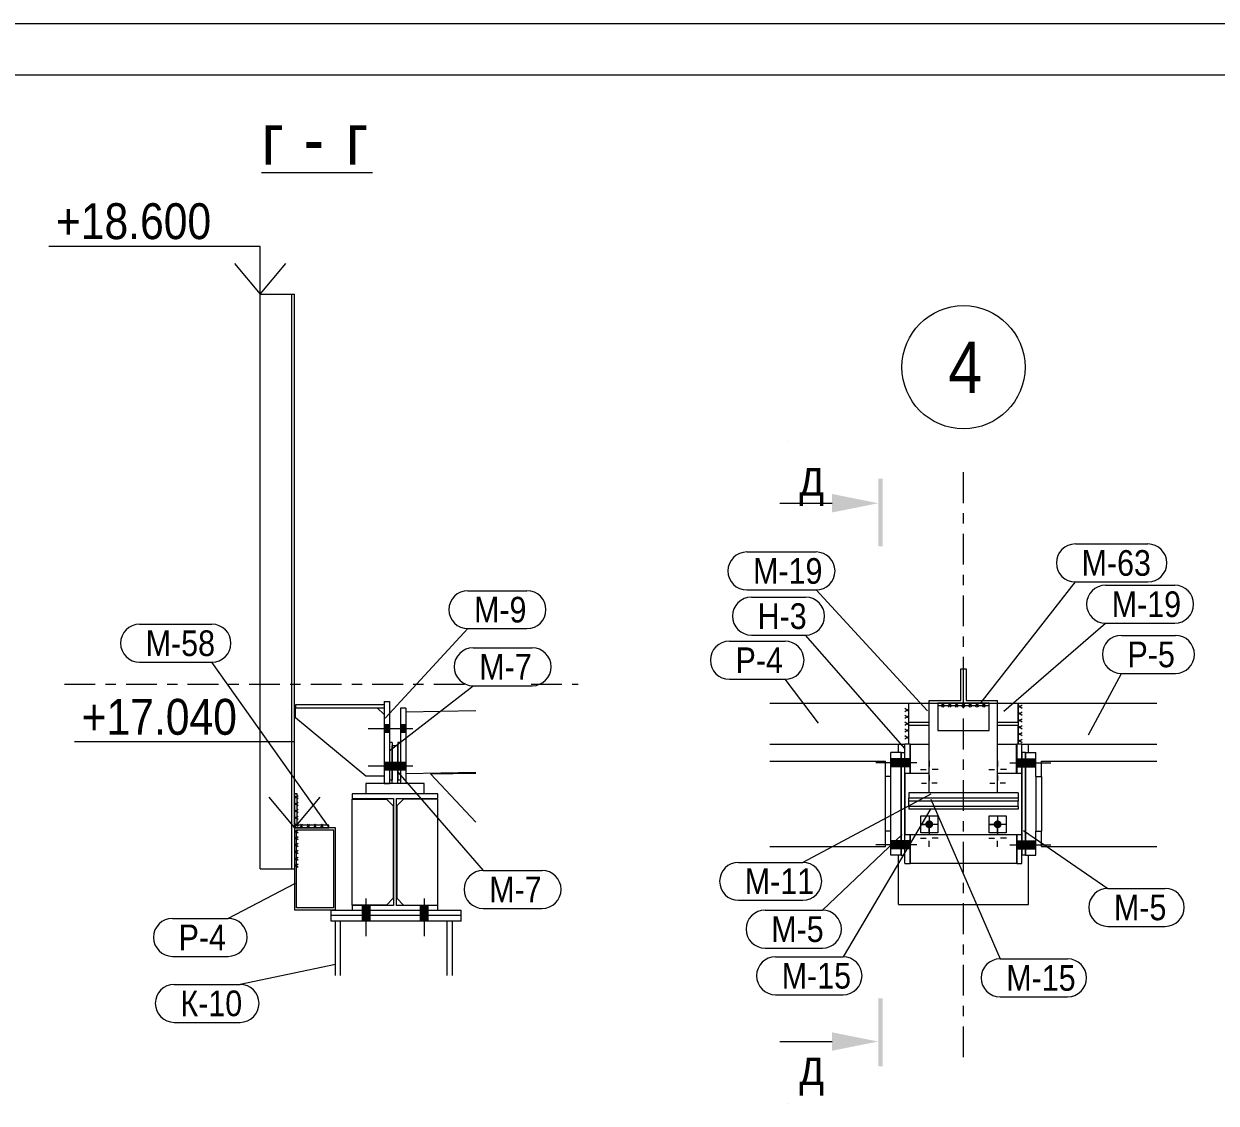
# Model space of a CAD drawing. Header units: millimetres. Extents: x -74 to 1115, y -586 to 256.
# Drawn here: x 903.2 to 1019.4, y 150.4 to 255.5 of the extents above; entities that cross this region are included whole.
import ezdxf

# ---------------------------------------------------------------- set-up
doc = ezdxf.new("R2010")
doc.units = ezdxf.units.MM
doc.linetypes.add('XKITLINE00', pattern=[0])
doc.linetypes.add('XKITLINE03', pattern=[6, 3, -1, 1, -1])
for name, color, linetype, lineweight in [('Bolt', 7, 'Continuous', 0), ('DrawingSheet', 5, 'Continuous', 0), ('GraphicObject', 6, 'Continuous', 0), ('LevelText', 7, 'Continuous', 0), ('OtherObjectType', 1, 'Continuous', 0), ('Part', 2, 'Continuous', 0), ('PartMark', 3, 'Continuous', 0), ('S-GRID', 1, 'Continuous', 0), ('Section', 6, 'Continuous', 0), ('SymbolText', 4, 'Continuous', 0)]:
    doc.layers.add(name, color=color, linetype=linetype, lineweight=lineweight)
doc.styles.add('GOST type A', font='ARIAL.TTF')

msp = doc.modelspace()

# ---------------------------------------------------------------- hatches: boundary and pattern name
at = {"layer": 'Bolt'}
for points in [[(938.82, 186.49), (938.29, 186.49), (938.29, 187.26), (938.82, 187.26)], [(938.82, 186.49), (938.29, 186.49), (938.29, 187.26), (938.82, 187.26)], [(940.42, 186.49), (939.89, 186.49), (939.89, 187.26), (940.42, 187.26)], [(940.42, 186.49), (939.89, 186.49), (939.89, 187.26), (940.42, 187.26)], [(987.7, 183.94), (988.7, 183.94), (988.7, 183.17), (987.7, 183.17)], [(987.7, 183.94), (988.7, 183.94), (988.7, 183.17), (987.7, 183.17)], [(988.7, 183.94), (989.03, 183.94), (989.03, 183.17), (988.7, 183.17)], [(988.7, 183.94), (989.03, 183.94), (989.03, 183.17), (988.7, 183.17)], [(989.07, 183.94), (989.57, 183.94), (989.57, 183.17), (989.07, 183.17)], [(989.07, 183.94), (989.57, 183.94), (989.57, 183.17), (989.07, 183.17)], [(1000.47, 183.17), (999.97, 183.17), (999.97, 183.94), (1000.47, 183.94)], [(1000.47, 183.17), (999.97, 183.17), (999.97, 183.94), (1000.47, 183.94)], [(1000.83, 183.17), (1000.5, 183.17), (1000.5, 183.94), (1000.83, 183.94)], [(1000.83, 183.17), (1000.5, 183.17), (1000.5, 183.94), (1000.83, 183.94)], [(1001.83, 183.17), (1000.83, 183.17), (1000.83, 183.94), (1001.83, 183.94)], [(1001.83, 183.17), (1000.83, 183.17), (1000.83, 183.94), (1001.83, 183.94)], [(938.82, 182.82), (938.29, 182.82), (938.29, 183.59), (938.82, 183.59)], [(938.82, 182.82), (938.29, 182.82), (938.29, 183.59), (938.82, 183.59)], [(939.09, 182.82), (938.82, 182.82), (938.82, 183.59), (939.09, 183.59)], [(939.09, 182.82), (938.82, 182.82), (938.82, 183.59), (939.09, 183.59)], [(939.62, 182.82), (939.09, 182.82), (939.09, 183.59), (939.62, 183.59)], [(939.62, 182.82), (939.09, 182.82), (939.09, 183.59), (939.62, 183.59)], [(939.89, 182.82), (939.62, 182.82), (939.62, 183.59), (939.89, 183.59)], [(939.89, 182.82), (939.62, 182.82), (939.62, 183.59), (939.89, 183.59)], [(940.42, 182.82), (939.89, 182.82), (939.89, 183.59), (940.42, 183.59)], [(940.42, 182.82), (939.89, 182.82), (939.89, 183.59), (940.42, 183.59)], [(991.42, 177.17), (991.4, 177.17), (991.38, 177.18), (991.36, 177.18), (991.34, 177.18), (991.32, 177.19), (991.3, 177.19), (991.29, 177.2), (991.27, 177.21), (991.25, 177.22), (991.24, 177.23), (991.22, 177.24), (991.21, 177.25), (991.19, 177.26), (991.18, 177.27), (991.16, 177.28), (991.15, 177.3), (991.14, 177.31), (991.13, 177.33), (991.12, 177.34), (991.11, 177.36), (991.1, 177.37), (991.09, 177.39), (991.08, 177.41), (991.07, 177.43), (991.07, 177.44), (991.06, 177.46), (991.06, 177.48), (991.05, 177.5), (991.05, 177.52), (991.05, 177.54), (991.05, 177.55), (991.05, 177.57), (991.05, 177.59), (991.05, 177.61), (991.06, 177.63), (991.06, 177.65), (991.07, 177.67), (991.07, 177.68), (991.08, 177.7), (991.09, 177.72), (991.1, 177.73), (991.11, 177.75), (991.12, 177.77), (991.13, 177.78), (991.14, 177.8), (991.15, 177.81), (991.16, 177.83), (991.18, 177.84), (991.19, 177.85), (991.21, 177.86), (991.22, 177.87), (991.24, 177.88), (991.25, 177.89), (991.27, 177.9), (991.29, 177.91), (991.3, 177.92), (991.32, 177.92), (991.34, 177.93), (991.36, 177.93), (991.38, 177.93), (991.4, 177.94), (991.42, 177.94), (991.43, 177.94), (991.45, 177.94), (991.47, 177.94), (991.49, 177.93), (991.51, 177.93), (991.53, 177.93), (991.55, 177.92), (991.56, 177.92), (991.58, 177.91), (991.6, 177.9), (991.61, 177.89), (991.63, 177.88), (991.65, 177.87), (991.66, 177.86), (991.68, 177.85), (991.69, 177.84), (991.7, 177.83), (991.72, 177.81), (991.73, 177.8), (991.74, 177.78), (991.75, 177.77), (991.76, 177.75), (991.77, 177.73), (991.78, 177.72), (991.79, 177.7), (991.79, 177.68), (991.8, 177.67), (991.81, 177.65), (991.81, 177.63), (991.81, 177.61), (991.82, 177.59), (991.82, 177.57), (991.82, 177.55), (991.82, 177.54), (991.82, 177.52), (991.81, 177.5), (991.81, 177.48), (991.81, 177.46), (991.8, 177.44), (991.79, 177.43), (991.79, 177.41), (991.78, 177.39), (991.77, 177.37), (991.76, 177.36), (991.75, 177.34), (991.74, 177.33), (991.73, 177.31), (991.72, 177.3), (991.7, 177.28), (991.69, 177.27), (991.68, 177.26), (991.66, 177.25), (991.65, 177.24), (991.63, 177.23), (991.61, 177.22), (991.6, 177.21), (991.58, 177.2), (991.56, 177.19), (991.55, 177.19), (991.53, 177.18), (991.51, 177.18), (991.49, 177.18), (991.47, 177.17), (991.45, 177.17), (991.43, 177.17)], [(998.08, 177.17), (998.06, 177.17), (998.04, 177.18), (998.03, 177.18), (998.01, 177.18), (997.99, 177.19), (997.97, 177.19), (997.95, 177.2), (997.94, 177.21), (997.92, 177.22), (997.9, 177.23), (997.89, 177.24), (997.87, 177.25), (997.86, 177.26), (997.84, 177.27), (997.83, 177.28), (997.82, 177.3), (997.8, 177.31), (997.79, 177.33), (997.78, 177.34), (997.77, 177.36), (997.76, 177.37), (997.75, 177.39), (997.75, 177.41), (997.74, 177.43), (997.73, 177.44), (997.73, 177.46), (997.72, 177.48), (997.72, 177.5), (997.72, 177.52), (997.72, 177.54), (997.72, 177.55), (997.72, 177.57), (997.72, 177.59), (997.72, 177.61), (997.72, 177.63), (997.73, 177.65), (997.73, 177.67), (997.74, 177.68), (997.75, 177.7), (997.75, 177.72), (997.76, 177.73), (997.77, 177.75), (997.78, 177.77), (997.79, 177.78), (997.8, 177.8), (997.82, 177.81), (997.83, 177.83), (997.84, 177.84), (997.86, 177.85), (997.87, 177.86), (997.89, 177.87), (997.9, 177.88), (997.92, 177.89), (997.94, 177.9), (997.95, 177.91), (997.97, 177.92), (997.99, 177.92), (998.01, 177.93), (998.03, 177.93), (998.04, 177.93), (998.06, 177.94), (998.08, 177.94), (998.1, 177.94), (998.12, 177.94), (998.14, 177.94), (998.16, 177.93), (998.18, 177.93), (998.19, 177.93), (998.21, 177.92), (998.23, 177.92), (998.25, 177.91), (998.26, 177.9), (998.28, 177.89), (998.3, 177.88), (998.31, 177.87), (998.33, 177.86), (998.34, 177.85), (998.36, 177.84), (998.37, 177.83), (998.38, 177.81), (998.4, 177.8), (998.41, 177.78), (998.42, 177.77), (998.43, 177.75), (998.44, 177.73), (998.45, 177.72), (998.45, 177.7), (998.46, 177.68), (998.47, 177.67), (998.47, 177.65), (998.48, 177.63), (998.48, 177.61), (998.48, 177.59), (998.48, 177.57), (998.48, 177.55), (998.48, 177.54), (998.48, 177.52), (998.48, 177.5), (998.48, 177.48), (998.47, 177.46), (998.47, 177.44), (998.46, 177.43), (998.45, 177.41), (998.45, 177.39), (998.44, 177.37), (998.43, 177.36), (998.42, 177.34), (998.41, 177.33), (998.4, 177.31), (998.38, 177.3), (998.37, 177.28), (998.36, 177.27), (998.34, 177.26), (998.33, 177.25), (998.31, 177.24), (998.3, 177.23), (998.28, 177.22), (998.26, 177.21), (998.25, 177.2), (998.23, 177.19), (998.21, 177.19), (998.19, 177.18), (998.18, 177.18), (998.16, 177.18), (998.14, 177.17), (998.12, 177.17), (998.1, 177.17)], [(987.7, 175.94), (988.7, 175.94), (988.7, 175.17), (987.7, 175.17)], [(987.7, 175.94), (988.7, 175.94), (988.7, 175.17), (987.7, 175.17)], [(988.7, 175.94), (989.03, 175.94), (989.03, 175.17), (988.7, 175.17)], [(988.7, 175.94), (989.03, 175.94), (989.03, 175.17), (988.7, 175.17)], [(989.07, 175.94), (989.57, 175.94), (989.57, 175.17), (989.07, 175.17)], [(989.07, 175.94), (989.57, 175.94), (989.57, 175.17), (989.07, 175.17)], [(1000.47, 175.17), (999.97, 175.17), (999.97, 175.94), (1000.47, 175.94)], [(1000.47, 175.17), (999.97, 175.17), (999.97, 175.94), (1000.47, 175.94)], [(1000.83, 175.17), (1000.5, 175.17), (1000.5, 175.94), (1000.83, 175.94)], [(1000.83, 175.17), (1000.5, 175.17), (1000.5, 175.94), (1000.83, 175.94)], [(1001.83, 175.17), (1000.83, 175.17), (1000.83, 175.94), (1001.83, 175.94)], [(1001.83, 175.17), (1000.83, 175.17), (1000.83, 175.94), (1001.83, 175.94)], [(936.9, 169.66), (936.9, 169.19), (936.14, 169.19), (936.14, 169.66)], [(936.9, 169.66), (936.9, 169.19), (936.14, 169.19), (936.14, 169.66)], [(936.9, 169.19), (936.9, 168.66), (936.14, 168.66), (936.14, 169.19)], [(936.9, 169.19), (936.9, 168.66), (936.14, 168.66), (936.14, 169.19)], [(936.9, 168.66), (936.9, 168.12), (936.14, 168.12), (936.14, 168.66)], [(936.9, 168.66), (936.9, 168.12), (936.14, 168.12), (936.14, 168.66)], [(942.57, 169.66), (942.57, 169.19), (941.8, 169.19), (941.8, 169.66)], [(942.57, 169.66), (942.57, 169.19), (941.8, 169.19), (941.8, 169.66)], [(942.57, 169.19), (942.57, 168.66), (941.8, 168.66), (941.8, 169.19)], [(942.57, 169.19), (942.57, 168.66), (941.8, 168.66), (941.8, 169.19)], [(942.57, 168.66), (942.57, 168.12), (941.8, 168.12), (941.8, 168.66)], [(942.57, 168.66), (942.57, 168.12), (941.8, 168.12), (941.8, 168.66)]]:
    msp.add_hatch(color=256, dxfattribs=at).paths.add_polyline_path(points, flags=17)
at = {"layer": 'Section'}
for points in [[(986.88, 211.24), (986.88, 204.64), (986.46, 204.64), (986.46, 211.24)], [(986.46, 208.84), (981.96, 207.94), (981.96, 209.74)], [(986.88, 160.59), (986.88, 153.99), (986.46, 153.99), (986.46, 160.59)], [(986.46, 156.39), (981.96, 155.49), (981.96, 157.29)]]:
    msp.add_hatch(color=256, dxfattribs=at).paths.add_polyline_path(points, flags=17)

# ---------------------------------------------------------------- linework, layer by layer
at = {"layer": 'Bolt', "linetype": 'XKITLINE00', "lineweight": 0}
for p, q in [((938.82, 187.26), (938.29, 187.26)), ((938.82, 187.26), (938.29, 187.26)), ((940.42, 187.26), (939.89, 187.26)), ((940.42, 187.26), (939.89, 187.26)), ((941.09, 186.87), (936.75, 186.87)), ((941.09, 186.87), (936.75, 186.87)), ((938.82, 186.49), (938.29, 186.49)), ((938.82, 186.49), (938.29, 186.49)), ((940.42, 186.49), (939.89, 186.49)), ((940.42, 186.49), (939.89, 186.49)), ((988.7, 183.94), (987.7, 183.94)), ((988.7, 183.94), (987.7, 183.94)), ((989.03, 183.94), (988.7, 183.94)), ((989.03, 183.94), (988.7, 183.94)), ((989.57, 183.94), (989.07, 183.94)), ((989.57, 183.94), (989.07, 183.94)), ((991.43, 183.75), (991.43, 183.18)), ((998.1, 183.75), (998.1, 183.18)), ((999.97, 183.94), (1000.47, 183.94)), ((999.97, 183.94), (1000.47, 183.94)), ((1000.5, 183.94), (1000.83, 183.94)), ((1000.5, 183.94), (1000.83, 183.94)), ((1000.83, 183.94), (1001.83, 183.94)), ((1000.83, 183.94), (1001.83, 183.94)), ((941.09, 183.21), (936.75, 183.21)), ((941.09, 183.21), (936.75, 183.21)), ((938.82, 183.59), (938.29, 183.59)), ((938.82, 183.59), (938.29, 183.59)), ((938.82, 182.82), (938.29, 182.82)), ((938.82, 182.82), (938.29, 182.82)), ((939.09, 183.59), (938.82, 183.59)), ((939.09, 183.59), (938.82, 183.59)), ((939.09, 182.82), (938.82, 182.82)), ((939.09, 182.82), (938.82, 182.82)), ((939.62, 183.59), (939.09, 183.59)), ((939.62, 183.59), (939.09, 183.59)), ((939.62, 182.82), (939.09, 182.82)), ((939.62, 182.82), (939.09, 182.82)), ((939.89, 183.59), (939.62, 183.59)), ((939.89, 183.59), (939.62, 183.59)), ((939.89, 182.82), (939.62, 182.82)), ((939.89, 182.82), (939.62, 182.82)), ((940.42, 183.59), (939.89, 183.59)), ((940.42, 183.59), (939.89, 183.59)), ((940.42, 182.82), (939.89, 182.82)), ((940.42, 182.82), (939.89, 182.82)), ((990.23, 183.55), (986.23, 183.55)), ((990.23, 183.55), (986.23, 183.55)), ((988.7, 183.17), (987.7, 183.17)), ((988.7, 183.17), (987.7, 183.17)), ((989.03, 183.17), (988.7, 183.17)), ((989.03, 183.17), (988.7, 183.17)), ((989.57, 183.17), (989.07, 183.17)), ((989.57, 183.17), (989.07, 183.17)), ((990.57, 182.89), (991.14, 182.89)), ((991.43, 182.02), (991.43, 182.6)), ((992.3, 182.89), (991.72, 182.89)), ((997.23, 182.89), (997.81, 182.89)), ((998.1, 182.02), (998.1, 182.6)), ((998.97, 182.89), (998.39, 182.89)), ((999.3, 183.55), (1003.3, 183.55)), ((999.3, 183.55), (1003.3, 183.55)), ((999.97, 183.17), (1000.47, 183.17)), ((999.97, 183.17), (1000.47, 183.17)), ((1000.5, 183.17), (1000.83, 183.17)), ((1000.5, 183.17), (1000.83, 183.17)), ((1000.83, 183.17), (1001.83, 183.17)), ((1000.83, 183.17), (1001.83, 183.17)), ((990.67, 181.55), (991.18, 181.55)), ((991.43, 182.32), (991.43, 181.81)), ((992.2, 181.55), (991.69, 181.55)), ((997.33, 181.55), (997.84, 181.55)), ((998.1, 182.32), (998.1, 181.81)), ((998.87, 181.55), (998.36, 181.55)), ((991.43, 180.79), (991.43, 181.3)), ((998.1, 180.79), (998.1, 181.3)), ((991.43, 178.32), (991.43, 177.81)), ((991.43, 178.32), (991.43, 176.79)), ((998.1, 178.32), (998.1, 177.81)), ((998.1, 178.32), (998.1, 176.79)), ((990.67, 177.55), (991.18, 177.55)), ((992.2, 177.55), (990.67, 177.55)), ((991.43, 176.79), (991.43, 177.3)), ((991.43, 177.09), (991.43, 176.51)), ((992.2, 177.55), (991.69, 177.55)), ((997.33, 177.55), (997.84, 177.55)), ((998.87, 177.55), (997.33, 177.55)), ((998.1, 176.79), (998.1, 177.3)), ((998.1, 177.09), (998.1, 176.51)), ((998.87, 177.55), (998.36, 177.55)), ((990.23, 175.55), (986.23, 175.55)), ((990.23, 175.55), (986.23, 175.55)), ((988.7, 175.94), (987.7, 175.94)), ((988.7, 175.94), (987.7, 175.94)), ((989.03, 175.94), (988.7, 175.94)), ((989.03, 175.94), (988.7, 175.94)), ((989.57, 175.94), (989.07, 175.94)), ((989.57, 175.94), (989.07, 175.94)), ((990.57, 176.22), (991.14, 176.22)), ((991.43, 175.35), (991.43, 175.93)), ((992.3, 176.22), (991.72, 176.22)), ((997.23, 176.22), (997.81, 176.22)), ((998.1, 175.35), (998.1, 175.93)), ((998.97, 176.22), (998.39, 176.22)), ((999.3, 175.55), (1003.3, 175.55)), ((999.3, 175.55), (1003.3, 175.55)), ((999.97, 175.94), (1000.47, 175.94)), ((999.97, 175.94), (1000.47, 175.94)), ((1000.5, 175.94), (1000.83, 175.94)), ((1000.5, 175.94), (1000.83, 175.94)), ((1000.83, 175.94), (1001.83, 175.94)), ((1000.83, 175.94), (1001.83, 175.94)), ((988.7, 175.17), (987.7, 175.17)), ((988.7, 175.17), (987.7, 175.17)), ((989.03, 175.17), (988.7, 175.17)), ((989.03, 175.17), (988.7, 175.17)), ((989.57, 175.17), (989.07, 175.17)), ((989.57, 175.17), (989.07, 175.17)), ((999.97, 175.17), (1000.47, 175.17)), ((999.97, 175.17), (1000.47, 175.17)), ((1000.5, 175.17), (1000.83, 175.17)), ((1000.5, 175.17), (1000.83, 175.17)), ((1000.83, 175.17), (1001.83, 175.17)), ((1000.83, 175.17), (1001.83, 175.17)), ((936.52, 170.32), (936.52, 166.66)), ((936.52, 170.32), (936.52, 166.66)), ((942.19, 170.32), (942.19, 166.66)), ((942.19, 170.32), (942.19, 166.66)), ((936.14, 169.66), (936.14, 169.19)), ((936.14, 169.66), (936.14, 169.19)), ((936.14, 169.19), (936.14, 168.66)), ((936.14, 169.19), (936.14, 168.66)), ((936.14, 168.66), (936.14, 168.12)), ((936.14, 168.66), (936.14, 168.12)), ((936.9, 169.66), (936.9, 169.19)), ((936.9, 169.66), (936.9, 169.19)), ((936.9, 169.19), (936.9, 168.66)), ((936.9, 169.19), (936.9, 168.66)), ((936.9, 168.66), (936.9, 168.12)), ((936.9, 168.66), (936.9, 168.12)), ((941.8, 169.66), (941.8, 169.19)), ((941.8, 169.66), (941.8, 169.19)), ((941.8, 169.19), (941.8, 168.66)), ((941.8, 169.19), (941.8, 168.66)), ((941.8, 168.66), (941.8, 168.12)), ((941.8, 168.66), (941.8, 168.12)), ((942.57, 169.66), (942.57, 169.19)), ((942.57, 169.66), (942.57, 169.19)), ((942.57, 169.19), (942.57, 168.66)), ((942.57, 169.19), (942.57, 168.66)), ((942.57, 168.66), (942.57, 168.12)), ((942.57, 168.66), (942.57, 168.12))]:
    msp.add_line(p, q, dxfattribs=at)
at = {"layer": 'DrawingSheet', "linetype": 'XKITLINE00', "lineweight": 0}
for p, q in [((1114.95, 255.55), (-74.05, 255.55)), ((1109.95, 250.55), (-54.05, 250.55))]:
    msp.add_line(p, q, dxfattribs=at)
at = {"layer": 'GraphicObject', "linetype": 'XKITLINE00', "lineweight": 0}
for p, q in [((989.43, 185.35), (989.43, 189.35)), ((997.27, 189.35), (992.27, 189.35)), ((1000.1, 189.35), (1000.1, 185.35)), ((929.55, 180.54), (929.55, 177.21)), ((929.55, 177.21), (932.89, 177.21)), ((929.55, 177.21), (929.55, 173.21))]:
    msp.add_line(p, q, dxfattribs=at)
at = {"layer": 'LevelText', "linetype": 'XKITLINE00', "lineweight": 0}
for p, q in [((918.85, 233.87), (905.6, 233.87)), ((926.22, 233.87), (918.85, 233.87)), ((926.22, 229.21), (926.22, 233.87)), ((923.72, 232.21), (926.22, 229.21)), ((926.22, 229.21), (928.72, 232.21)), ((921.36, 185.58), (908.11, 185.58)), ((929.55, 185.58), (921.36, 185.58)), ((929.55, 177.21), (929.55, 185.58)), ((927.05, 180.21), (929.55, 177.21)), ((929.55, 177.21), (932.05, 180.21))]:
    msp.add_line(p, q, dxfattribs=at)
at = {"layer": 'OtherObjectType', "linetype": 'XKITLINE00', "lineweight": 0}
for p, q in [((926.34, 241.07), (937.17, 241.07)), ((1000.77, 222.09), (1000.77, 222.09))]:
    msp.add_line(p, q, dxfattribs=at)
msp.add_circle((994.77, 222.09), 6, dxfattribs=at)
at = {"layer": 'Part', "linetype": 'XKITLINE00', "lineweight": 0}
for p, q in [((926.22, 173.21), (926.22, 229.21)), ((926.22, 229.21), (929.55, 229.21)), ((929.29, 173.21), (929.29, 229.21)), ((929.55, 180.54), (929.55, 229.21)), ((994.5, 189.62), (994.5, 192.69)), ((994.5, 192.69), (994.77, 192.69)), ((994.77, 189.35), (994.77, 192.69)), ((994.77, 189.35), (994.77, 192.69)), ((994.77, 192.69), (995.03, 192.69)), ((995.03, 192.69), (995.03, 189.62)), ((938.29, 189.52), (938.29, 181.52)), ((938.29, 189.52), (938.82, 189.52)), ((938.82, 189.52), (938.82, 181.52)), ((991.43, 189.35), (991.43, 189.62)), ((991.43, 189.62), (994.5, 189.62)), ((995.03, 189.62), (998.1, 189.62)), ((998.1, 189.35), (998.1, 189.62)), ((938.29, 189.19), (929.65, 189.19)), ((929.65, 189.19), (929.65, 188.92)), ((929.65, 187.92), (929.65, 188.92)), ((929.65, 188.92), (938.29, 188.92)), ((938.29, 188.26), (937.62, 188.92)), ((940.42, 188.87), (939.89, 188.87)), ((939.89, 188.87), (939.89, 181.52)), ((940.42, 188.87), (940.42, 181.52)), ((940.42, 188.5), (947.22, 188.63)), ((975.9, 189.35), (989.43, 189.35)), ((989.43, 187.52), (989.43, 189.35)), ((989.43, 189.35), (991.43, 189.35)), ((991.43, 180.62), (991.43, 189.35)), ((991.43, 189.35), (994.77, 189.35)), ((997.27, 189.35), (992.27, 189.35)), ((992.27, 189.35), (992.27, 189.12)), ((992.27, 189.12), (992.27, 186.69)), ((992.27, 189.12), (997.27, 189.12)), ((994.77, 189.35), (998.1, 189.35)), ((997.27, 189.12), (997.27, 189.35)), ((997.27, 186.69), (997.27, 189.12)), ((998.1, 180.62), (998.1, 189.35)), ((998.1, 189.35), (1000.1, 189.35)), ((1000.1, 189.35), (1013.63, 189.35)), ((1000.1, 187.52), (1000.1, 189.35)), ((936.52, 182.26), (929.65, 187.92)), ((989.43, 187.19), (989.43, 187.52)), ((989.43, 187.52), (991.43, 187.52)), ((991.43, 187.19), (989.43, 187.19)), ((989.43, 185.35), (989.43, 187.19)), ((998.1, 187.52), (1000.1, 187.52)), ((1000.1, 187.19), (998.1, 187.19)), ((1000.1, 187.52), (1000.1, 187.19)), ((1000.1, 185.35), (1000.1, 187.19)), ((992.27, 186.69), (997.27, 186.69)), ((939.09, 185.52), (938.82, 185.52)), ((938.82, 185.52), (938.82, 181.86)), ((939.09, 185.52), (939.09, 181.86)), ((939.62, 185.19), (939.09, 185.19)), ((939.09, 181.52), (939.09, 185.19)), ((939.89, 185.52), (939.62, 185.52)), ((939.62, 185.52), (939.62, 181.86)), ((939.62, 181.52), (939.62, 185.19)), ((939.89, 185.52), (939.89, 181.86)), ((975.9, 185.35), (989.07, 185.35)), ((988.43, 184.55), (988.43, 185.35)), ((989.57, 185.35), (989.07, 185.35)), ((989.07, 182.55), (989.07, 185.35)), ((989.57, 182.55), (989.57, 185.35)), ((989.57, 185.35), (991.43, 185.35)), ((989.6, 182.55), (989.6, 185.35)), ((998.1, 185.35), (999.97, 185.35)), ((999.93, 182.55), (999.93, 185.35)), ((1000.47, 185.35), (999.97, 185.35)), ((999.97, 185.35), (999.97, 182.55)), ((1000.47, 185.35), (1013.63, 185.35)), ((1000.47, 182.55), (1000.47, 185.35)), ((1001.1, 184.55), (1001.1, 185.35)), ((975.9, 183.72), (987.17, 183.72)), ((987.17, 182.22), (987.17, 183.72)), ((988.7, 184.55), (987.7, 184.55)), ((987.7, 182.22), (987.7, 184.55)), ((988.7, 174.55), (988.7, 184.55)), ((988.7, 184.55), (988.7, 174.55)), ((988.7, 184.55), (989.03, 184.55)), ((989.03, 184.55), (989.03, 174.55)), ((1000.83, 184.55), (1000.5, 184.55)), ((1000.5, 174.55), (1000.5, 184.55)), ((1000.83, 174.55), (1000.83, 184.55)), ((1000.83, 184.55), (1000.83, 174.55)), ((1000.83, 184.55), (1001.83, 184.55)), ((1001.83, 182.22), (1001.83, 184.55)), ((1002.37, 183.72), (1013.63, 183.72)), ((1002.37, 182.22), (1002.37, 183.72)), ((940.42, 182.5), (947.22, 182.63)), ((942.82, 182.48), (947.22, 182.55)), ((989.03, 182.89), (989.07, 182.89)), ((989.07, 182.55), (991.43, 182.55)), ((989.07, 182.55), (989.07, 176.55)), ((998.1, 182.55), (1000.47, 182.55)), ((1000.47, 182.89), (1000.5, 182.89)), ((1000.47, 176.55), (1000.47, 182.55)), ((938.29, 182.26), (936.52, 182.26)), ((942.19, 181.52), (936.52, 181.52)), ((936.52, 181.52), (936.52, 180.52)), ((938.29, 181.52), (938.82, 181.52)), ((939.09, 181.86), (938.82, 181.86)), ((939.62, 181.52), (939.09, 181.52)), ((939.89, 181.86), (939.62, 181.86)), ((940.42, 181.52), (939.89, 181.52)), ((942.19, 180.52), (942.19, 181.52)), ((947.22, 177.77), (942.82, 182.48)), ((987.7, 182.22), (987.17, 182.22)), ((987.17, 176.89), (987.17, 182.22)), ((987.7, 176.89), (987.7, 182.22)), ((1001.83, 182.22), (1001.83, 176.89)), ((1001.83, 182.22), (1002.37, 182.22)), ((1002.37, 182.22), (1002.37, 176.89)), ((929.82, 180.54), (929.55, 180.54)), ((929.55, 180.54), (929.55, 177.21)), ((929.82, 177.47), (929.82, 180.54)), ((943.52, 180.52), (935.19, 180.52)), ((935.19, 180.52), (935.19, 180.06)), ((943.52, 180.06), (943.52, 180.52)), ((1000.1, 180.62), (989.43, 180.62)), ((989.43, 180.62), (989.43, 180.09)), ((1000.1, 180.62), (1000.1, 180.09)), ((935.19, 180.06), (939.2, 180.06)), ((935.19, 169.69), (935.19, 180.02)), ((935.19, 180.02), (938.52, 180.02)), ((938.52, 180.02), (939.19, 179.36)), ((939.19, 179.36), (939.19, 170.36)), ((939.2, 180.06), (939.2, 169.66)), ((939.5, 169.66), (939.5, 180.06)), ((939.5, 180.06), (943.52, 180.06)), ((940.19, 180.02), (939.52, 179.36)), ((939.52, 179.36), (939.52, 170.36)), ((943.52, 180.02), (940.19, 180.02)), ((943.52, 169.69), (943.52, 180.02)), ((1000.1, 180.09), (989.43, 180.09)), ((989.43, 179.82), (989.43, 180.09)), ((1000.1, 179.82), (989.43, 179.82)), ((989.43, 179.29), (989.43, 179.82)), ((1000.1, 179.29), (989.43, 179.29)), ((989.43, 179.29), (989.43, 179.02)), ((1000.1, 179.02), (989.43, 179.02)), ((1000.1, 180.09), (1000.1, 179.82)), ((1000.1, 179.29), (1000.1, 179.82)), ((1000.1, 179.29), (1000.1, 179.02)), ((990.6, 176.72), (990.6, 178.39)), ((990.6, 178.39), (992.27, 178.39)), ((992.27, 178.39), (992.27, 176.72)), ((997.27, 176.72), (997.27, 178.39)), ((997.27, 178.39), (998.93, 178.39)), ((998.93, 178.39), (998.93, 176.72)), ((933.55, 177.21), (929.55, 177.21)), ((929.55, 177.21), (929.55, 169.21)), ((929.75, 177.01), (933.35, 177.01)), ((929.75, 169.41), (929.75, 177.01)), ((932.89, 177.47), (929.82, 177.47)), ((932.89, 177.21), (932.89, 177.47)), ((933.35, 177.01), (933.35, 169.41)), ((933.55, 169.21), (933.55, 177.21)), ((987.17, 175.39), (987.17, 176.89)), ((987.7, 176.89), (987.17, 176.89)), ((987.7, 174.55), (987.7, 176.89)), ((992.27, 176.72), (990.6, 176.72)), ((998.93, 176.72), (997.27, 176.72)), ((1001.83, 176.89), (1002.37, 176.89)), ((1001.83, 174.55), (1001.83, 176.89)), ((1002.37, 175.39), (1002.37, 176.89)), ((989.03, 176.22), (989.07, 176.22)), ((989.07, 173.75), (989.07, 176.55)), ((989.07, 176.55), (1000.47, 176.55)), ((989.57, 173.75), (989.57, 176.55)), ((989.6, 173.75), (989.6, 176.55)), ((999.93, 176.55), (999.93, 173.75)), ((999.97, 176.55), (999.97, 173.75)), ((1000.47, 173.75), (1000.47, 176.55)), ((1000.47, 176.22), (1000.5, 176.22)), ((975.9, 175.39), (987.17, 175.39)), ((988.7, 174.55), (987.7, 174.55)), ((988.43, 169.75), (988.43, 174.55)), ((988.7, 174.55), (989.03, 174.55)), ((1000.83, 174.55), (1000.5, 174.55)), ((1000.83, 174.55), (1001.83, 174.55)), ((1001.1, 169.75), (1001.1, 174.55)), ((1002.37, 175.39), (1013.63, 175.39)), ((926.22, 173.21), (929.55, 173.21)), ((989.07, 173.75), (989.57, 173.75)), ((999.93, 173.75), (989.6, 173.75)), ((999.97, 173.75), (1000.47, 173.75)), ((939.19, 170.36), (938.52, 169.69)), ((939.52, 170.36), (940.19, 169.69)), ((988.43, 169.75), (1001.1, 169.75)), ((929.55, 169.21), (933.55, 169.21)), ((933.35, 169.41), (929.75, 169.41)), ((933.12, 168.66), (933.12, 169.19)), ((933.12, 169.19), (935.19, 169.19)), ((945.79, 168.66), (933.12, 168.66)), ((933.12, 168.12), (933.12, 168.66)), ((945.79, 168.66), (933.12, 168.66)), ((938.52, 169.69), (935.19, 169.69)), ((939.2, 169.66), (935.19, 169.66)), ((935.19, 169.66), (935.19, 169.19)), ((935.19, 169.19), (943.52, 169.19)), ((943.52, 169.66), (939.5, 169.66)), ((940.19, 169.69), (943.52, 169.69)), ((943.52, 169.19), (943.52, 169.66)), ((943.52, 169.19), (945.79, 169.19)), ((945.79, 168.66), (945.79, 169.19)), ((945.79, 168.12), (945.79, 168.66)), ((945.79, 168.12), (933.12, 168.12)), ((933.55, 162.84), (933.55, 168.12)), ((934.05, 162.84), (934.05, 168.12)), ((944.45, 162.84), (944.45, 168.12)), ((944.95, 162.84), (944.95, 168.12))]:
    msp.add_line(p, q, dxfattribs=at)
at = {"layer": 'PartMark', "linetype": 'XKITLINE00', "lineweight": 0}
for p, q in [((1005.68, 204.87), (1012.75, 204.87)), ((973.66, 204.09), (980.4, 204.09)), ((996.48, 189.43), (1005.68, 201.17)), ((1005.68, 201.17), (1012.75, 201.17)), ((946.46, 200.32), (952.22, 200.32)), ((973.66, 200.39), (980.4, 200.39)), ((991.28, 188.6), (980.4, 200.39)), ((1008.62, 200.85), (1015.36, 200.85)), ((974.1, 199.69), (979.38, 199.69)), ((914.45, 197.05), (921.51, 197.05)), ((938.4, 187.91), (946.46, 196.62)), ((946.46, 196.62), (952.22, 196.62)), ((998.7, 188.59), (1008.62, 197.15)), ((1008.62, 197.15), (1015.36, 197.15)), ((971.95, 195.39), (977.38, 195.39)), ((974.1, 195.99), (979.38, 195.99)), ((989.08, 184.92), (979.38, 195.99)), ((1010.16, 195.96), (1015.44, 195.96)), ((946.97, 194.75), (952.73, 194.75)), ((914.45, 193.35), (921.51, 193.35)), ((932.87, 177.35), (921.51, 193.35)), ((1006.95, 186.27), (1010.16, 192.26)), ((1010.16, 192.26), (1015.44, 192.26)), ((938.88, 184.78), (946.97, 191.05)), ((946.97, 191.05), (952.73, 191.05)), ((971.95, 191.69), (977.38, 191.69)), ((980.63, 187.41), (977.38, 191.69)), ((939.68, 182.6), (947.94, 173.06)), ((991.58, 180.5), (979.1, 173.85)), ((991.58, 179.08), (983.03, 164.65)), ((991.58, 180.02), (998.34, 164.44)), ((1000.61, 176.95), (1008.84, 171.31)), ((988.78, 176.56), (981.03, 169.19)), ((972.85, 173.85), (979.1, 173.85)), ((947.94, 173.06), (953.7, 173.06)), ((929.61, 171.79), (923.09, 168.39)), ((1008.84, 171.31), (1014.44, 171.31)), ((972.85, 170.15), (979.1, 170.15)), ((947.94, 169.36), (953.7, 169.36)), ((975.43, 169.19), (981.03, 169.19)), ((917.66, 168.39), (923.09, 168.39)), ((1008.84, 167.61), (1014.44, 167.61)), ((975.43, 165.49), (981.03, 165.49)), ((917.66, 164.69), (923.09, 164.69)), ((933.57, 163.91), (924.25, 161.96)), ((976.45, 164.65), (983.03, 164.65)), ((998.34, 164.44), (1004.92, 164.44)), ((917.84, 161.96), (924.25, 161.96)), ((976.45, 160.95), (983.03, 160.95)), ((998.34, 160.74), (1004.92, 160.74)), ((917.84, 158.26), (924.25, 158.26))]:
    msp.add_line(p, q, dxfattribs=at)
for centre, start, end in [((1005.68, 203.02), 90, 270), ((1012.75, 203.02), 270, 90), ((973.66, 202.24), 90, 270), ((980.4, 202.24), 270, 90), ((946.46, 198.47), 90, 270), ((952.22, 198.47), 270, 90), ((1008.62, 199), 90, 270), ((1015.36, 199), 270, 90), ((974.1, 197.84), 90, 270), ((979.38, 197.84), 270, 90), ((914.45, 195.2), 90, 270), ((921.51, 195.2), 270, 90), ((971.95, 193.54), 90, 270), ((977.38, 193.54), 270, 90), ((1010.16, 194.11), 90, 270), ((1015.44, 194.11), 270, 90), ((946.97, 192.9), 90, 270), ((952.73, 192.9), 270, 90), ((972.85, 172), 90, 270), ((979.1, 172), 270, 90), ((947.94, 171.21), 90, 270), ((953.7, 171.21), 270, 90), ((1008.84, 169.46), 90, 270), ((1014.44, 169.46), 270, 90), ((975.43, 167.34), 90, 270), ((981.03, 167.34), 270, 90), ((917.66, 166.54), 90, 270), ((923.09, 166.54), 270, 90), ((976.45, 162.8), 90, 270), ((983.03, 162.8), 270, 90), ((998.34, 162.59), 90, 270), ((1004.92, 162.59), 270, 90), ((917.84, 160.11), 90, 270), ((924.25, 160.11), 270, 90)]:
    msp.add_arc(centre, 1.85, start, end, dxfattribs=at)
at = {"layer": 'S-GRID', "linetype": 'XKITLINE03', "lineweight": 0}
for p, q in [((994.77, 154.86), (994.77, 212.59)), ((907.14, 191.21), (947.07, 191.21)), ((952.63, 191.21), (957.22, 191.21))]:
    msp.add_line(p, q, dxfattribs=at)
at = {"layer": 'Section', "linetype": 'XKITLINE00', "lineweight": 0}
for p, q in [((977.76, 214.84), (977.76, 214.84)), ((977.76, 214.84), (977.76, 214.84)), ((976.86, 208.84), (981.96, 208.84)), ((976.86, 156.39), (981.96, 156.39)), ((977.76, 150.39), (977.76, 150.39)), ((977.76, 150.39), (977.76, 150.39))]:
    msp.add_line(p, q, dxfattribs=at)
at = {"layer": 'SymbolText', "linetype": 'XKITLINE00', "lineweight": 0}
for p, q in [((989.43, 188.56), (989.06, 188.84)), ((989.06, 188.56), (989.43, 188.81)), ((992.89, 189.35), (992.62, 188.98)), ((992.89, 188.98), (992.64, 189.35)), ((993.56, 189.35), (993.28, 188.98)), ((993.56, 188.98), (993.31, 189.35)), ((994.23, 189.35), (993.95, 188.98)), ((994.23, 188.98), (993.98, 189.35)), ((994.89, 189.35), (994.62, 188.98)), ((994.89, 188.98), (994.64, 189.35)), ((995.56, 189.35), (995.28, 188.98)), ((995.56, 188.98), (995.31, 189.35)), ((996.23, 189.35), (995.95, 188.98)), ((996.23, 188.98), (995.98, 189.35)), ((996.89, 189.35), (996.62, 188.98)), ((996.89, 188.98), (996.64, 189.35)), ((1000.1, 189.15), (1000.48, 188.87)), ((1000.48, 189.15), (1000.1, 188.9)), ((1000.1, 188.48), (1000.48, 188.2)), ((1000.48, 188.48), (1000.1, 188.23)), ((989.43, 187.9), (989.06, 188.17)), ((989.06, 187.9), (989.43, 188.15)), ((989.43, 187.23), (989.06, 187.5)), ((989.06, 187.23), (989.43, 187.48)), ((1000.1, 187.81), (1000.48, 187.54)), ((1000.48, 187.81), (1000.1, 187.56)), ((1000.1, 187.15), (1000.48, 186.87)), ((1000.48, 187.15), (1000.1, 186.9)), ((989.43, 186.56), (989.06, 186.84)), ((989.06, 186.56), (989.43, 186.81)), ((989.43, 185.9), (989.06, 186.17)), ((989.06, 185.9), (989.43, 186.15)), ((1000.1, 186.48), (1000.48, 186.2)), ((1000.48, 186.48), (1000.1, 186.23)), ((1000.1, 185.81), (1000.48, 185.54)), ((1000.48, 185.81), (1000.1, 185.56)), ((929.55, 180.33), (929.93, 180.06)), ((929.93, 180.33), (929.55, 180.08)), ((929.55, 179.67), (929.93, 179.39)), ((929.93, 179.67), (929.55, 179.42)), ((929.55, 179), (929.93, 178.72)), ((929.93, 179), (929.55, 178.75)), ((929.55, 178.33), (929.93, 178.06)), ((929.93, 178.33), (929.55, 178.08)), ((929.55, 177.67), (929.93, 177.39)), ((929.93, 177.67), (929.55, 177.42)), ((929.55, 177), (929.93, 176.72)), ((929.93, 177), (929.55, 176.75)), ((930.1, 177.21), (930.37, 177.58)), ((930.1, 177.58), (930.35, 177.21)), ((930.76, 177.21), (931.04, 177.58)), ((930.76, 177.58), (931.01, 177.21)), ((931.43, 177.21), (931.7, 177.58)), ((931.43, 177.58), (931.68, 177.21)), ((932.1, 177.21), (932.37, 177.58)), ((932.1, 177.58), (932.35, 177.21)), ((929.55, 176.33), (929.93, 176.06)), ((929.93, 176.33), (929.55, 176.08)), ((929.55, 175.67), (929.93, 175.39)), ((929.93, 175.67), (929.55, 175.42)), ((929.55, 175), (929.93, 174.72)), ((929.93, 175), (929.55, 174.75)), ((929.55, 174.33), (929.93, 174.06)), ((929.93, 174.33), (929.55, 174.08)), ((929.55, 173.67), (929.93, 173.39)), ((929.93, 173.67), (929.55, 173.42))]:
    msp.add_line(p, q, dxfattribs=at)

# ---------------------------------------------------------------- texts
at = {"layer": 'LevelText', "style": 'GOST type A', "width": 0.85}
for s, p in [('+18.600', (906.3, 234.57)), ('+17.040', (908.81, 186.28))]:
    msp.add_text(s, height=3.5, dxfattribs=at).set_placement(p)
at = {"layer": 'OtherObjectType', "style": 'GOST type A', "width": 0.85}
for s, p in [('г', (926.34, 241.82)), ('г', (934.56, 241.82)), ('-', (930.45, 241.82)), ('4', (993.3, 219.59))]:
    msp.add_text(s, height=5, dxfattribs=at).set_placement(p)
at = {"layer": 'PartMark', "style": 'GOST type A', "width": 0.85}
for s, p in [('М-19', (974.26, 200.99)), ('М-63', (1006.28, 201.77)), ('М-19', (1009.22, 197.75)), ('М-9', (947.06, 197.22)), ('Н-3', (974.7, 196.59)), ('М-58', (915.05, 193.95)), ('Р-5', (1010.76, 192.86)), ('М-7', (947.57, 191.65)), ('Р-4', (972.55, 192.29)), ('М-11', (973.45, 170.75)), ('М-7', (948.54, 169.96)), ('М-5', (1009.44, 168.21)), ('М-5', (976.03, 166.09)), ('Р-4', (918.26, 165.29)), ('М-15', (977.05, 161.55)), ('М-15', (998.94, 161.34)), ('К-10', (918.44, 158.86))]:
    msp.add_text(s, height=2.5, dxfattribs=at).set_placement(p)
at = {"layer": 'Section', "style": 'GOST type A', "width": 0.85}
for p in [(978.76, 209.59), (978.76, 152.14)]:
    msp.add_text('д', height=3.5, dxfattribs=at).set_placement(p)

doc.saveas('drawing.dxf')
